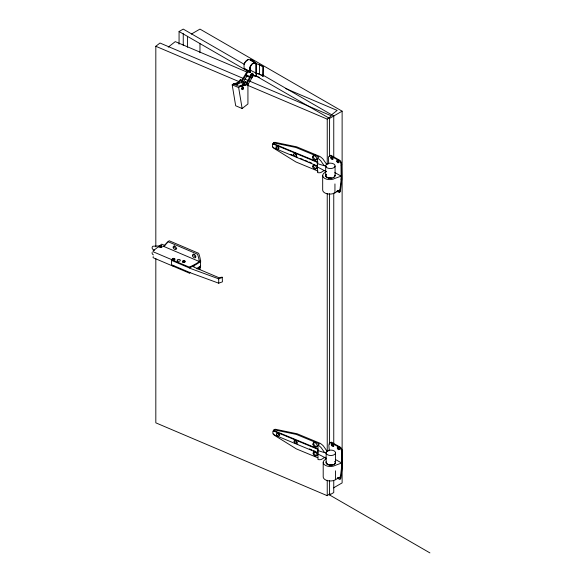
<?xml version="1.0" encoding="UTF-8"?>
<svg xmlns="http://www.w3.org/2000/svg" width="582" height="582" viewBox="0 0 582 582"><rect width="100%" height="100%" fill="white"/><g stroke="black" fill="none" stroke-linecap="round" stroke-linejoin="round"><path stroke-width="0.87" d="M341.125 179.773L341.161 178.761M341.641 466.648L341.678 465.636M242.09 89.053C243.298 84.892 243.865 91.061 241.843 88.951A1.135 0.553 -67 0 1 242.519 87.496L242.941 87.496M199.299 261.522L199.27 261.231A28.569 18.784 51.9 0 0 197.494 254.21L167.98 241.668L163.702 246.397L199.299 261.522L200.659 260.692L200.434 266.832A28.569 18.784 51.9 0 1 199.764 269.742M252.108 75.995C253.192 76.679 251.584 74.452 252.85 76.358L247.939 84.536A3.579 1.731 -67 0 1 247.619 85.016M339.728 191.565L341.161 179.503L340.987 163.644L339.575 160.945L330.059 155.583C326.778 156.449 329.419 161.992 328.474 163.949M340.244 478.44L341.678 466.378L341.503 450.519L340.092 447.82L330.576 442.466C327.302 443.331 329.936 448.875 328.99 450.824M174.382 245.83L174.331 246.23A2.008 1.317 51.9 0 0 176.753 248.674M193.726 254.043L193.668 254.45A2.052 1.346 51.9 0 0 195.748 256.953M222.44 277.396L218.708 278.843L191.347 268.804L171.508 260.372L171.508 264.723L191.347 273.154L218.708 283.194L222.426 281.841L222.229 277.141L218.861 277.679L193.675 266.978A1.099 0.633 0 0 0 193.391 265.974A64.74 37.379 0 0 0 200.659 261.5M242.083 88.813L241.763 88.34M329.317 156.325L330.714 155.198L340.23 160.559L341.532 162.858L341.78 179.38L340.39 191.18A3.499 2.044 59.4 0 1 339.903 192.067L339.655 192.198M329.834 443.2L331.231 442.073L340.746 447.434L342.049 449.733L342.296 466.262L340.907 478.055A3.419 2.001 59.4 0 1 340.346 479.001L340.172 479.073M244.338 64.1L245.08 62.543M242.592 87.766L242.01 87.809L242.294 88.246M240.686 80.869A2.044 0.989 -67 0 0 241.508 80.825L246.346 72.765A1.375 0.669 -67 0 1 247.568 72.415M241.508 80.825L242.294 81.16L247.132 73.099L246.346 72.765M243.101 82.477L246.892 76.162L250.136 77.544M245.975 83.037A2.044 0.989 -67 0 0 246.346 82.877L251.184 74.823A1.375 0.669 -67 0 1 252.435 74.729M246.346 82.877L247.132 83.211L251.97 75.151A1.375 0.669 -67 0 1 253.097 74.612A1.375 0.669 -67 0 1 252.85 76.358M259.536 73.958L256.487 73.514A3.747 2.161 -60 0 1 255.702 76.482L255.469 76.395A3.339 1.928 -60 0 0 256.153 73.521L256.386 63.54L250.886 60.368M242.294 81.16A2.044 0.989 -67 0 1 241.195 80.44L240.359 79.596L236.518 84.019A2.59 1.251 -67 0 0 236.147 84.514M237.303 84.346L241.144 79.93M241.028 86.573A2.612 1.266 -67 0 1 241.355 86.071L245.197 81.647L246.033 82.499A2.044 0.989 -67 0 0 247.132 83.211M242.694 85.765L245.982 81.982M245.582 61.823L246.157 61.183A5.056 2.917 -60 0 1 246.768 60.63M326.538 171.574L324.138 170.577L320.747 172.607A12.797 8.49 51.2 0 1 317.546 172.599L317.546 158.129L318.929 157.016L295.911 147.479L274.537 143.034A3.034 2.015 51.2 0 0 272.885 143.55L272.885 144.409A1.273 0.844 51.2 0 1 273.918 143.798L318.092 162.102M326.182 458.187L324.581 457.525L321.191 459.554A12.797 8.49 51.2 0 1 317.99 459.547L317.99 445.07L319.373 443.964L296.354 434.427L274.973 429.982A3.034 2.015 51.2 0 0 273.329 430.498L273.329 431.357A1.273 0.844 51.2 0 1 274.362 430.745L317.707 448.7M163.702 246.397L169.144 240.752L198.658 253.294A28.569 18.784 51.9 0 1 200.434 260.314L200.463 260.612M325.964 171.428L324.712 172.643A7.144 4.125 0 0 0 324.836 178.47A7.144 4.125 0 0 0 334.941 178.398L341.161 176.142L334.817 172.57M326.48 458.303L325.229 459.518A7.144 4.125 0 0 0 325.353 465.353A7.144 4.125 0 0 0 335.458 465.28L341.678 463.017L335.334 459.445M155.823 246.804L155.823 46.276L159.977 43.017L243.181 78.381M168.249 47.12L175.255 41.62L247.859 72.474M242.854 84.965L239.726 85.772L240.81 86.238C243.414 86.376 246.368 84.063 247.932 83.837L247.932 103.967L242.134 108.514L235.674 105.764L232.189 84.826L233.353 83.917L238.394 82.615M237.973 82.891L234.844 83.699L235.936 84.164C239.806 84.732 241.93 79.901 245.109 82.637M232.189 84.826L238.649 87.569L239.813 86.66L246.542 84.928L247.932 83.837M158.58 246.994L159.963 245.91L152.848 246.23A5.056 2.917 0 0 0 153.422 249.758L154.434 250.238M331.544 114.821L337.153 110.427L285.413 88.435M327.237 164.502L327.237 119.128L331.398 115.869L244.855 79.087M200.463 266.563L199.27 267.749A28.569 18.784 51.9 0 1 198.993 269.24M155.823 258.597L155.823 422.838L327.237 495.689L330.009 493.514M256.458 73.303L250.471 70.255L250.784 70.022M160.181 246.142C161.709 249.998 161.941 243.189 160.181 246.986M161.505 246.972L161.534 246.171M325.142 457.132L324.501 457.452M341.161 165.208L341.816 164.815M322.683 175.568L322.683 190.016A7.144 4.125 0 0 0 327.171 193.799A7.144 4.125 0 0 0 334.941 192.846L339.932 189.899M341.678 452.083L342.332 451.697M323.199 462.45L323.199 476.898A7.144 4.125 0 0 0 327.688 480.674A7.144 4.125 0 0 0 335.458 479.728L340.448 476.774M179.067 44.217L179.067 31.515L183.25 29.1L244.389 64.398M191.347 34.076L199.968 29.1L342.121 111.169L342.121 482.9L333.501 487.876M250.711 60.266L248.754 59.4A5.471 3.157 -60 0 0 246.055 60.957L245.437 61.656A5.071 2.925 -60 0 0 244.062 64.173L244.062 68.436L249.052 71.004M256.145 63.831L256.044 63.111L254.429 62.674A5.471 3.157 -60 0 0 251.722 64.238L251.111 64.929A5.071 2.925 -60 0 0 249.736 67.454L249.736 71.717L250.013 67.374L251.824 64.457A5.056 2.917 -60 0 1 254.327 63.016L256.145 63.831L253.614 62.369M259.296 64.653L263.231 66.639L262.984 76.235L259.463 74.198L256.466 73.347L256.291 63.547L263.231 66.639M255.753 75.791L329.579 118.408L333.755 116L333.755 157.737M333.501 116.145L342.121 111.169M329.579 480.448L329.579 494.969L333.755 492.554L333.755 480.761M193.391 265.974L189.303 267.938L189.303 267.138A64.74 37.379 0 0 0 200.659 260.692M274.384 142.415L273.584 143.063M274.828 429.363L274.027 430.011M326.538 166.597L324.138 165.601A51.449 34.134 51.2 0 1 317.546 163.549A2.546 1.47 0 0 1 317.328 162.342L273.46 144.169A1.273 0.844 51.2 0 0 272.427 144.78L272.427 146.606A1.797 1.193 51.2 0 0 273.707 147.886L317.328 165.957A2.546 1.47 0 0 0 317.546 167.172A49.172 32.621 51.2 0 1 324.138 170.577M290.745 154.39L293.226 155.416M294.885 156.107L297.373 157.133M300.69 158.508L303.178 159.541M304.837 160.225L307.318 161.258M308.977 161.941L311.465 162.975M318.107 171.144L295.911 161.956L274.537 148.686A3.361 2.226 51.2 0 1 272.885 146.955M327.862 451.246L326.764 450.795L323.374 445.958A12.797 8.49 51.2 0 0 320.173 443.317L297.155 433.779L275.781 429.334A3.034 2.015 51.2 0 0 274.137 429.851L274.137 430.709M326.182 453.211L324.581 452.549A51.449 34.134 51.2 0 1 317.99 450.497A2.546 1.47 0 0 1 317.772 449.289L273.904 431.117A1.273 0.844 51.2 0 0 272.871 431.728L272.871 433.554A1.797 1.193 51.2 0 0 274.151 434.834L317.772 452.905A2.546 1.47 0 0 0 317.99 454.12A49.172 32.621 51.2 0 1 324.581 457.525M295.329 443.048L297.817 444.081M309.42 448.889L311.908 449.915M313.567 450.606L316.055 451.632M317.728 457.75L296.354 448.897L274.973 435.634A3.361 2.226 51.2 0 1 273.329 433.903M254.538 75.311L259.543 77.442M251.184 74.823L251.97 75.151M246.084 74.845L250.136 76.562M241.195 80.44L240.359 79.596M245.197 81.647L246.033 82.499M241.472 81.087L241.894 81.269M238.744 81.451L239.529 81.786M243.582 83.51L244.36 83.844M155.823 46.276L239.442 81.815M241.414 82.746L244.447 84.041M247.801 85.372L327.237 119.128M241.355 86.071L242.134 86.405M243.196 87.613L243.443 87.715A1.2 0.582 -67 0 1 242.643 89.592A1.2 0.582 -67 0 1 242.185 88.428A1.2 0.582 -67 0 1 243.385 87.555L243.414 87.78M243.196 87.897L243.443 87.998A1.135 0.553 -67 0 0 243.101 87.46M233.353 83.917L239.813 86.66M242.01 87.809L242.432 87.984M241.697 88.617L242.119 88.799M164.873 245.48L161.709 244.142L153.328 250.711A1.579 0.909 0 0 0 153.663 251.984L189.303 267.138M190.358 272.616A64.74 37.379 0 0 1 189.303 273.089L153.663 257.935A1.579 0.909 0 0 1 153.328 256.662M336.709 191.296L339.241 192.446A3.499 2.044 59.4 0 0 339.721 191.558M337.225 478.171L339.684 479.379A3.419 2.001 59.4 0 0 340.237 478.433M262.424 74.809L333.755 116M260.278 74.387L263.231 76.089M244.062 68.436L249.736 71.717M179.067 31.515L249.62 72.248M253.25 75.063L255.709 76.482M252.937 74.933L255.469 76.395M329.579 494.969L429.916 552.9M326.32 163.848L322.93 159.01A12.797 8.49 51.2 0 0 319.729 156.369L296.711 146.839L275.337 142.394A3.034 2.015 51.2 0 0 273.693 142.903L273.693 143.761M324.138 165.601L320.747 160.763A12.797 8.49 51.2 0 0 317.546 158.129M324.581 452.549L321.191 447.711A12.797 8.49 51.2 0 0 317.99 445.07M238.649 87.569L242.134 108.514M295.343 440.21L295.394 440.603A1.79 1.186 51.2 0 0 297.176 442.378M250.173 77.21L250.173 76.155A2.488 1.2 -67 0 1 252.159 73.252A2.488 1.2 -67 0 1 252.872 75.587M335.523 453.08A4.714 2.721 0 0 1 328.088 455.022A4.714 2.721 0 0 1 328.895 450.33A4.714 2.721 0 0 1 335.523 453.08L335.523 462.799M335.458 470.816L335.458 479.728M335.079 166.132A4.714 2.721 0 0 1 327.644 168.074A4.714 2.721 0 0 1 328.452 163.382A4.714 2.721 0 0 1 335.079 166.132L335.079 175.851M334.941 183.934L334.941 192.846M333.755 193.122L333.755 446.278M329.579 118.408L329.579 156.522M329.579 193.719L329.579 444.153M327.237 193.537L327.237 451.225M327.237 480.266L327.237 495.689M326.146 452.541L326.146 462.261A4.714 2.721 0 0 0 331.602 465.214A4.714 2.721 0 0 0 335.13 461.41M325.702 165.594L325.702 175.32M317.772 449.289L317.772 452.905M317.328 162.342L317.328 165.957M262.984 66.784L262.984 76.235M259.463 64.755L259.463 74.198M255.971 63.729L255.971 73.434M250.471 65.846L250.471 70.255M218.708 278.843L218.708 283.194M199.968 43.643L199.968 52.729M189.303 272.289L189.303 273.089M187.426 36.339L187.426 47.251M183.25 33.64L183.25 45.432M247.408 60.201A5.056 2.917 -60 0 1 248.041 59.895M250.486 70.247A3.339 1.928 -60 0 1 250.165 72.372M250.544 72.103A3.747 2.161 -60 0 1 250.442 72.386M331.522 464.822A4.35 2.517 0 0 1 326.124 461.781M338.855 477.655A1.499 0.88 59.4 0 1 337.502 478.077M338.971 478.033A1.499 0.88 59.4 0 1 337.902 477.422M339.67 449.231A1.419 0.829 59.4 0 1 338.149 448.256A1.419 0.829 59.4 0 1 338.448 446.714M338.95 446.845A1.419 0.829 59.4 0 1 339.459 447.289M333.697 445.877A1.44 0.844 59.4 0 1 332.067 444.713A1.44 0.844 59.4 0 1 332.7 443.346M333.231 443.644A1.44 0.844 59.4 0 1 333.479 443.899M338.302 190.445A1.499 0.88 59.4 0 1 336.985 191.202M331.005 177.939A4.35 2.517 0 0 1 326.407 177.074A4.35 2.517 0 0 1 326.029 174.287M338.942 162.414A1.419 0.829 59.4 0 1 337.553 161.207A1.419 0.829 59.4 0 1 337.924 159.839M338.433 159.97A1.419 0.829 59.4 0 1 338.942 160.406M333.18 158.995A1.44 0.844 59.4 0 1 331.631 158.006A1.44 0.844 59.4 0 1 331.929 156.442M338.455 191.151A1.499 0.88 59.4 0 1 337.378 190.547M153.422 254.909A5.056 2.917 0 0 1 152.149 252.435M200.659 265.843A64.74 37.379 0 0 1 196.265 268.724M200.659 266.651A64.74 37.379 0 0 1 197.189 268.971M173.712 265.705A0.982 0.567 0 0 1 173.203 265.668M173.851 265.974A1.477 0.851 0 0 1 172.461 265.705M317.452 455.008A2.321 1.542 51.2 0 1 314.877 454.637A2.321 1.542 51.2 0 1 314.185 451.756M317.648 446.038A2.59 1.717 51.2 0 1 314.331 445.106A2.59 1.717 51.2 0 1 314.767 441.956M334.803 461.497A4.35 2.517 0 0 1 334.374 464M333.595 464.472A4.35 2.517 0 0 1 329.296 464.887M328.299 464.574A4.35 2.517 0 0 1 326.538 462.937M279.811 435.009A1.688 1.12 51.2 0 1 277.796 433.335L277.752 432.957A1.688 1.12 51.2 0 1 277.796 432.622M317.015 168.06A2.321 1.542 51.2 0 1 314.433 167.689A2.321 1.542 51.2 0 1 313.742 164.808M316.87 159.388A2.59 1.717 51.2 0 1 313.887 158.159A2.59 1.717 51.2 0 1 313.887 155.161M314.324 155.008A2.59 1.717 51.2 0 1 315.379 155.161M334.723 175.837A4.35 2.517 0 0 1 333.93 177.052M332.184 177.874A4.35 2.517 0 0 1 328.852 177.939M327.855 177.626A4.35 2.517 0 0 1 326.422 176.622M326.095 175.997A4.35 2.517 0 0 1 326.32 174.702M296.354 155.321A1.79 1.186 51.2 0 1 294.95 153.663L294.907 153.262A1.79 1.186 51.2 0 1 294.95 152.906M335.043 175.146A4.714 2.721 0 0 1 329.929 178.296A4.714 2.721 0 0 1 325.985 174.629M279.04 148.061A1.688 1.12 51.2 0 1 277.352 146.388L277.308 146.009A1.688 1.12 51.2 0 1 277.352 145.675M245.277 82.404A2.044 0.989 -67 0 1 245.248 82.164M249.016 72.692A2.488 1.2 -67 0 0 247.743 71.681A2.488 1.2 -67 0 0 246.121 74.431L246.07 74.998A2.488 1.2 -67 0 0 246.804 76.184L247.161 76.111A2.488 1.2 -67 0 0 247.539 75.878M252.639 76.191A2.488 1.2 -67 0 1 252.333 76.751M251.977 77.231A2.488 1.2 -67 0 1 251.213 77.828M250.522 59.306L253.796 61.474L250.791 60.368L254.21 61.437L250.522 59.306M331.311 444.764A1.44 0.844 59.4 0 0 333.042 446.263A1.44 0.844 59.4 0 0 332.577 444.03A1.44 0.844 59.4 0 0 331.311 444.764M337.313 448.14A1.419 0.829 59.4 0 0 339.015 449.617A1.419 0.829 59.4 0 0 338.557 447.42A1.419 0.829 59.4 0 0 337.313 448.14M336.796 161.265A1.419 0.829 59.4 0 0 338.498 162.742A1.419 0.829 59.4 0 0 338.04 160.545A1.419 0.829 59.4 0 0 336.796 161.265M330.794 157.882A1.44 0.844 59.4 0 0 332.526 159.388A1.44 0.844 59.4 0 0 332.06 157.155A1.44 0.844 59.4 0 0 330.794 157.882M172.985 259.645A0.982 0.567 0 0 0 174.542 259.252A0.982 0.567 0 0 0 173.167 258.67A0.982 0.567 0 0 0 172.985 259.645M183.177 261.944A0.982 0.567 0 0 0 184.792 261.631A0.982 0.567 0 0 0 183.512 260.983A0.982 0.567 0 0 0 183.177 261.944M160.057 247.292A1.477 0.851 0 0 0 162.298 246.586A1.477 0.851 0 0 0 160.123 245.822A1.477 0.851 0 0 0 160.057 247.292M173.218 247.59A2.008 1.317 51.9 0 0 175.924 249.474A2.008 1.317 51.9 0 0 175.197 246.426A2.008 1.317 51.9 0 0 173.218 247.59M192.562 255.818A2.052 1.346 51.9 0 0 195.326 257.746A2.052 1.346 51.9 0 0 194.584 254.632A2.052 1.346 51.9 0 0 192.562 255.818M182.952 262.206A1.477 0.851 0 0 0 185.294 261.616A1.477 0.851 0 0 0 183.235 260.743A1.477 0.851 0 0 0 182.952 262.206M172.621 259.841A1.477 0.851 0 0 0 175.015 259.339A1.477 0.851 0 0 0 173.058 258.393A1.477 0.851 0 0 0 172.621 259.841M177.794 261.1A1.615 0.931 0 0 0 180.355 260.452A1.615 0.931 0 0 0 178.099 259.499A1.615 0.931 0 0 0 177.794 261.1M313.196 453.764A2.321 1.542 51.2 0 0 316.353 455.924A2.321 1.542 51.2 0 0 315.502 452.396A2.321 1.542 51.2 0 0 313.196 453.764M312.985 444.575A2.59 1.717 51.2 0 0 316.506 446.983A2.59 1.717 51.2 0 0 315.56 443.048A2.59 1.717 51.2 0 0 312.985 444.575M294.136 441.622A1.79 1.186 51.2 0 0 296.565 443.28A1.79 1.186 51.2 0 0 295.918 440.567A1.79 1.186 51.2 0 0 294.136 441.622M276.537 434.354A1.688 1.12 51.2 0 0 278.836 435.918A1.688 1.12 51.2 0 0 278.218 433.357A1.688 1.12 51.2 0 0 276.537 434.354M312.752 166.816A2.321 1.542 51.2 0 0 315.91 168.976A2.321 1.542 51.2 0 0 315.058 165.455A2.321 1.542 51.2 0 0 312.752 166.816M312.541 157.627A2.59 1.717 51.2 0 0 316.062 160.035A2.59 1.717 51.2 0 0 315.117 156.107A2.59 1.717 51.2 0 0 312.541 157.627M293.692 154.674A1.79 1.186 51.2 0 0 296.122 156.34A1.79 1.186 51.2 0 0 295.474 153.626A1.79 1.186 51.2 0 0 293.692 154.674M276.094 147.406A1.688 1.12 51.2 0 0 278.392 148.977A1.688 1.12 51.2 0 0 277.774 146.409A1.688 1.12 51.2 0 0 276.094 147.406"/></g></svg>
